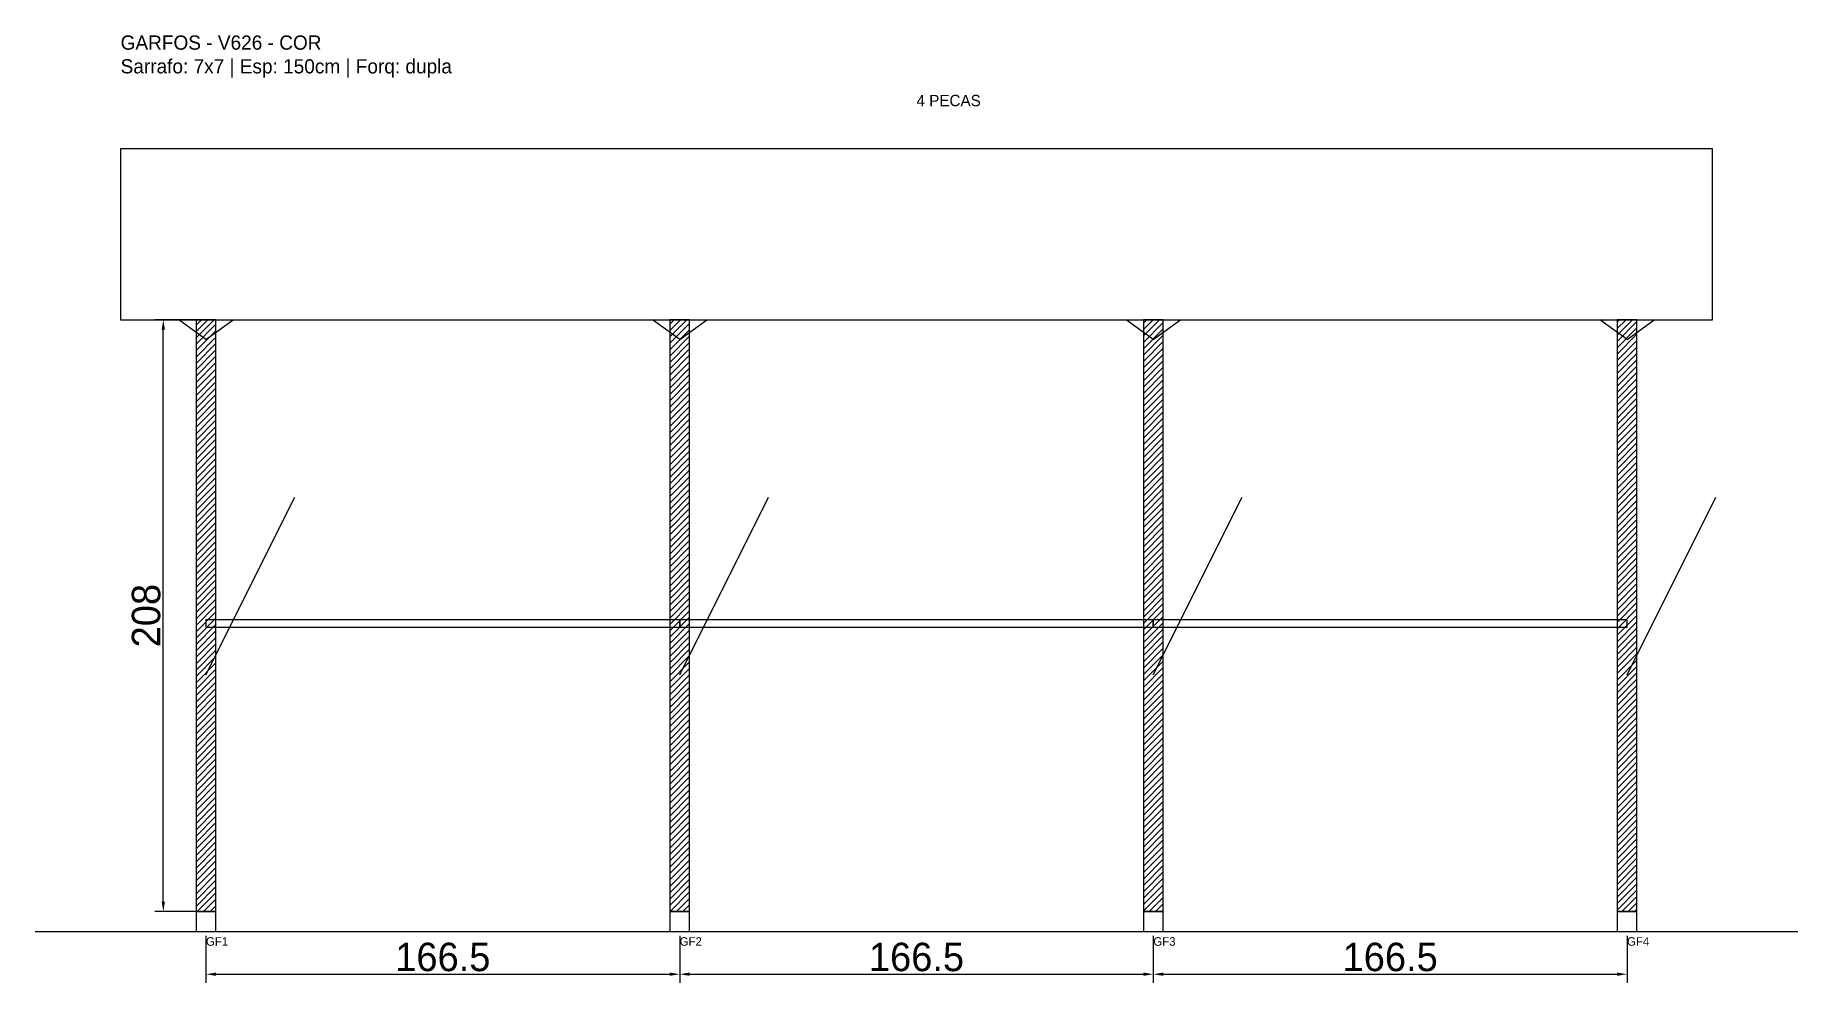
# Model space of a CAD drawing. Header units: metres. Extents: x -30 to 589, y -25 to 308.
import ezdxf

# ---------------------------------------------------------------- set-up
doc = ezdxf.new("R2010")
doc.units = ezdxf.units.M
for name, color, linetype in [('BARRA_ANCORAGEM', 1, 'Continuous'), ('COTA', 241, 'Continuous'), ('GARFOS OK', 3, 'Continuous'), ('NOME DA VIGA', 6, 'Continuous'), ('SARR_7x7', 40, 'Continuous'), ('TIRAS REESCORAMENTO', 252, 'Continuous'), ('VIGAS', 3, 'Continuous')]:
    doc.layers.add(name, color=color, linetype=linetype)
doc.dimstyles.new('EZ DXF', dxfattribs={"dimtxt": 10, "dimasz": 3.5, "dimexe": 3, "dimexo": 1.5, "dimgap": 1, "dimtad": 1, "dimdec": 1, "dimdsep": 46, "dimcen": 2.5, "dimazin": 3, "dimtfac": 1, "dimtmove": 0, "dimatfit": 3})

msp = doc.modelspace()

# ---------------------------------------------------------------- hatches: boundary and pattern name
at = {"layer": 'COTA'}
h = msp.add_hatch(dxfattribs=at)
h.set_pattern_fill('ANSI31', scale=0.5)
h.paths.add_polyline_path([(26.5, 0), (33.5, 0), (33.5, 208), (26.5, 208)])
h = msp.add_hatch(dxfattribs=at)
h.set_pattern_fill('ANSI31', scale=0.5)
h.paths.add_polyline_path([(192.97, 0), (199.97, 0), (199.97, 208), (192.97, 208)])
h = msp.add_hatch(dxfattribs=at)
h.set_pattern_fill('ANSI31', scale=0.5)
h.paths.add_polyline_path([(359.43, 0), (366.43, 0), (366.43, 208), (359.43, 208)])
h = msp.add_hatch(dxfattribs=at)
h.set_pattern_fill('ANSI31', scale=0.5)
h.paths.add_polyline_path([(525.9, 0), (532.9, 0), (532.9, 208), (525.9, 208)])

# ---------------------------------------------------------------- linework, layer by layer
at = {"layer": 'BARRA_ANCORAGEM'}
for p, q in [((30, 83.2), (61.2, 145.6)), ((196.47, 83.2), (227.67, 145.6)), ((362.93, 83.2), (394.13, 145.6)), ((529.4, 83.2), (560.6, 145.6))]:
    msp.add_line(p, q, dxfattribs=at)
at = {"layer": 'GARFOS OK'}
for p, q in [((30, 201), (20.5, 208)), ((20.5, 208), (39.5, 208)), ((30, 201), (39.5, 208)), ((196.47, 201), (186.97, 208)), ((186.97, 208), (205.97, 208)), ((196.47, 201), (205.97, 208)), ((362.93, 201), (353.43, 208)), ((353.43, 208), (372.43, 208)), ((362.93, 201), (372.43, 208)), ((529.4, 201), (519.9, 208)), ((519.9, 208), (538.9, 208)), ((529.4, 201), (538.9, 208))]:
    msp.add_line(p, q, dxfattribs=at)
at = {"layer": 'GARFOS OK', "linetype": 'CONTINUOUS'}
msp.add_line((-30, -7), (589.4, -7), dxfattribs=at)
at = {"layer": 'GARFOS OK'}
for points in [[(26.5, 0), (33.5, 0), (33.5, 208), (26.5, 208), (26.5, 0)], [(192.97, 0), (199.97, 0), (199.97, 208), (192.97, 208), (192.97, 0)], [(359.43, 0), (366.43, 0), (366.43, 208), (359.43, 208), (359.43, 0)], [(525.9, 0), (532.9, 0), (532.9, 208), (525.9, 208), (525.9, 0)]]:
    msp.add_lwpolyline(points, dxfattribs=at)
at = {"layer": 'SARR_7x7'}
for points in [[(26.5, -7), (33.5, -7), (33.5, 0), (26.5, 0), (26.5, -7)], [(192.97, -7), (199.97, -7), (199.97, 0), (192.97, 0), (192.97, -7)], [(359.43, -7), (366.43, -7), (366.43, 0), (359.43, 0), (359.43, -7)], [(525.9, -7), (532.9, -7), (532.9, 0), (525.9, 0), (525.9, -7)]]:
    msp.add_lwpolyline(points, dxfattribs=at)
at = {"layer": 'TIRAS REESCORAMENTO'}
for points in [[(30, 100), (196.47, 100), (196.47, 102.5), (30, 102.5), (30, 100)], [(196.47, 100), (362.93, 100), (362.93, 102.5), (196.47, 102.5), (196.47, 100)], [(362.93, 100), (529.4, 100), (529.4, 102.5), (362.93, 102.5), (362.93, 100)]]:
    msp.add_lwpolyline(points, dxfattribs=at)
at = {"layer": 'VIGAS'}
msp.add_lwpolyline([(0, 208), (559.4, 208), (559.4, 268), (0, 268), (0, 208)], dxfattribs=at)

# ---------------------------------------------------------------- texts
at = {"layer": 'NOME DA VIGA'}
for s, height, p in [('4 PECAS', 4, (279.7, 283)), ('GF1', 3, (30, -12)), ('GF2', 3, (196.47, -12)), ('GF3', 3, (362.93, -12)), ('GF4', 3, (529.4, -12))]:
    msp.add_text(s, height=height, dxfattribs=at).set_placement(p)
at = {"layer": 'NOME DA VIGA', "insert": (0, 293), "char_height": 5, "attachment_point": 7}
msp.add_mtext('GARFOS - V626 - COR\\PSarrafo: 7x7 | Esp: 150cm | Forq: dupla', dxfattribs=at)

# ---------------------------------------------------------------- dimensions: what is measured, and where the dimension line sits
at = {"layer": 'COTA'}
msp.add_linear_dim(base=(15, 0), p1=(30, 0), p2=(30, 208), angle=90, dimstyle='EZ DXF', dxfattribs=at).render()
for base, p1, p2 in [((30, -22), (30, -7), (196.47, -7)), ((196.47, -22), (196.47, -7), (362.93, -7)), ((362.93, -22), (362.93, -7), (529.4, -7))]:
    msp.add_linear_dim(base=base, p1=p1, p2=p2, dimstyle='EZ DXF', dxfattribs=at).render()

doc.saveas('drawing.dxf')
